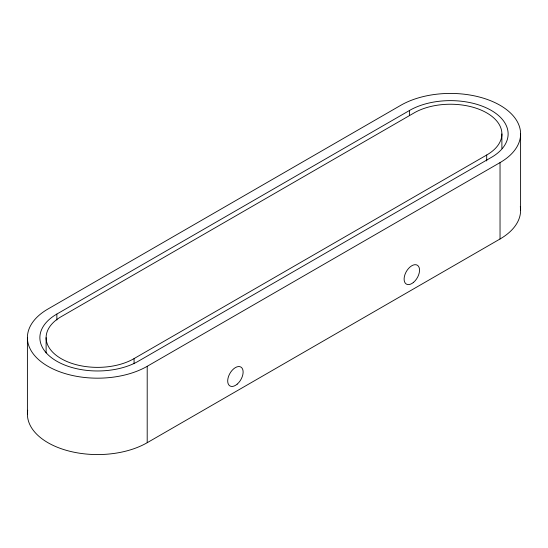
<?xml version="1.0" encoding="UTF-8"?>
<svg xmlns="http://www.w3.org/2000/svg" width="548" height="548" viewBox="0 0 548 548"><rect width="100%" height="100%" fill="white"/><g stroke="black" fill="none" stroke-linecap="round" stroke-linejoin="round"><path stroke-width="0.82" d="M56.855 314.059L55.512 314.86A57.698 33.312 0 0 0 56.773 361.214A57.698 33.312 0 0 0 137.069 361.947L492.488 156.749A57.698 33.312 0 0 0 491.227 110.388A57.698 33.312 0 0 0 410.932 109.662L56.855 314.059L56.855 320.005M486.699 155.016L487.939 154.283A51.457 29.708 0 0 0 486.816 112.936A51.457 29.708 0 0 0 415.199 112.285L60.061 317.326A51.457 29.708 0 0 0 61.184 358.666A51.457 29.708 0 0 0 132.801 359.317L486.699 155.016L486.699 160.961M147.2 366.304L500.036 162.598A70.178 40.518 0 0 0 500.05 105.291A70.178 40.518 0 0 0 400.794 105.298L47.964 309.01A70.178 40.518 0 0 0 47.95 366.311A70.178 40.518 0 0 0 147.207 366.304L147.2 442.702A70.178 40.518 0 0 1 67.699 450.716A70.178 40.518 0 0 1 27.708 410.247M147.2 442.702L500.036 238.99A70.178 40.518 0 0 0 520.292 206.528M520.6 133.945L520.6 210.336M501.886 133.945L501.886 148.371M500.036 162.598L500.036 238.99M409.548 110.436L409.548 115.525M134.075 358.604L134.075 363.701M46.114 337.664L46.114 352.939M27.4 337.664L27.4 414.055M413.589 282.302A10.919 6.302 -60 0 0 417.453 265.287A10.919 6.302 -60 0 0 404.438 276.329A10.919 6.302 -60 0 0 413.589 282.302M237.174 384.155A10.919 6.302 -60 0 0 241.038 367.146A10.919 6.302 -60 0 0 228.023 378.182A10.919 6.302 -60 0 0 237.174 384.155"/></g></svg>
